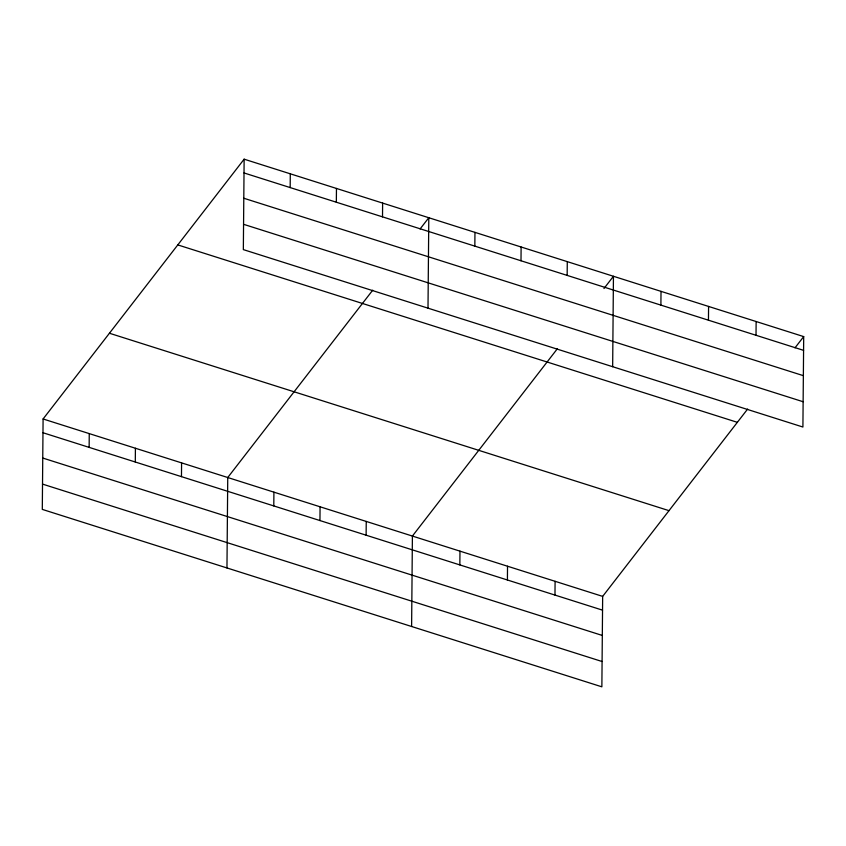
<?xml version="1.0" encoding="UTF-8"?>
<svg xmlns="http://www.w3.org/2000/svg" width="846" height="846" viewBox="0 0 846 846"><rect width="100%" height="100%" fill="white"/><g stroke="black" fill="none" stroke-linecap="round" stroke-linejoin="round"><path stroke-width="1.27" d="M244.134 159.175L243.341 249.612L802.907 427.029L803.7 336.602L244.134 159.175L43.093 418.971L42.3 509.398L601.866 686.825L602.659 596.388L747.621 409.062M89.137 447.375L89.253 433.607M135.297 462.011L135.413 448.243M181.467 476.647L181.583 462.878M226.961 567.952L227.743 477.525L372.716 290.189M273.787 505.919L273.914 492.161M290.178 187.579L290.294 173.811M319.957 520.554L320.074 506.796M336.338 202.215L336.465 188.447M366.117 535.201L366.244 521.432M382.508 216.851L382.625 203.093M411.611 626.495L412.404 536.068L557.366 348.742M428.002 308.156L428.795 217.729L420.102 228.949M459.843 564.917L459.97 551.148M474.839 246.133L474.955 232.364M507.41 579.996L507.526 566.228M520.999 260.769L521.115 247M554.976 595.076L555.092 581.308M567.158 275.405L567.285 261.636M612.663 366.709L613.445 276.272L603.97 288.528M660.895 305.12L661.012 291.352M708.451 320.2L708.578 306.442M756.017 335.28L756.134 321.522M795.007 347.822L803.7 336.602M244.008 172.944L803.584 350.36M243.796 198.239L803.362 375.666M243.563 224.306L803.129 401.734M177.787 244.906L737.352 422.334M109.43 333.239L669.006 510.656M43.093 418.971L602.659 596.388M42.966 432.74L602.532 610.156M42.744 458.035L602.32 635.452M42.522 484.102L602.088 661.519"/></g></svg>
